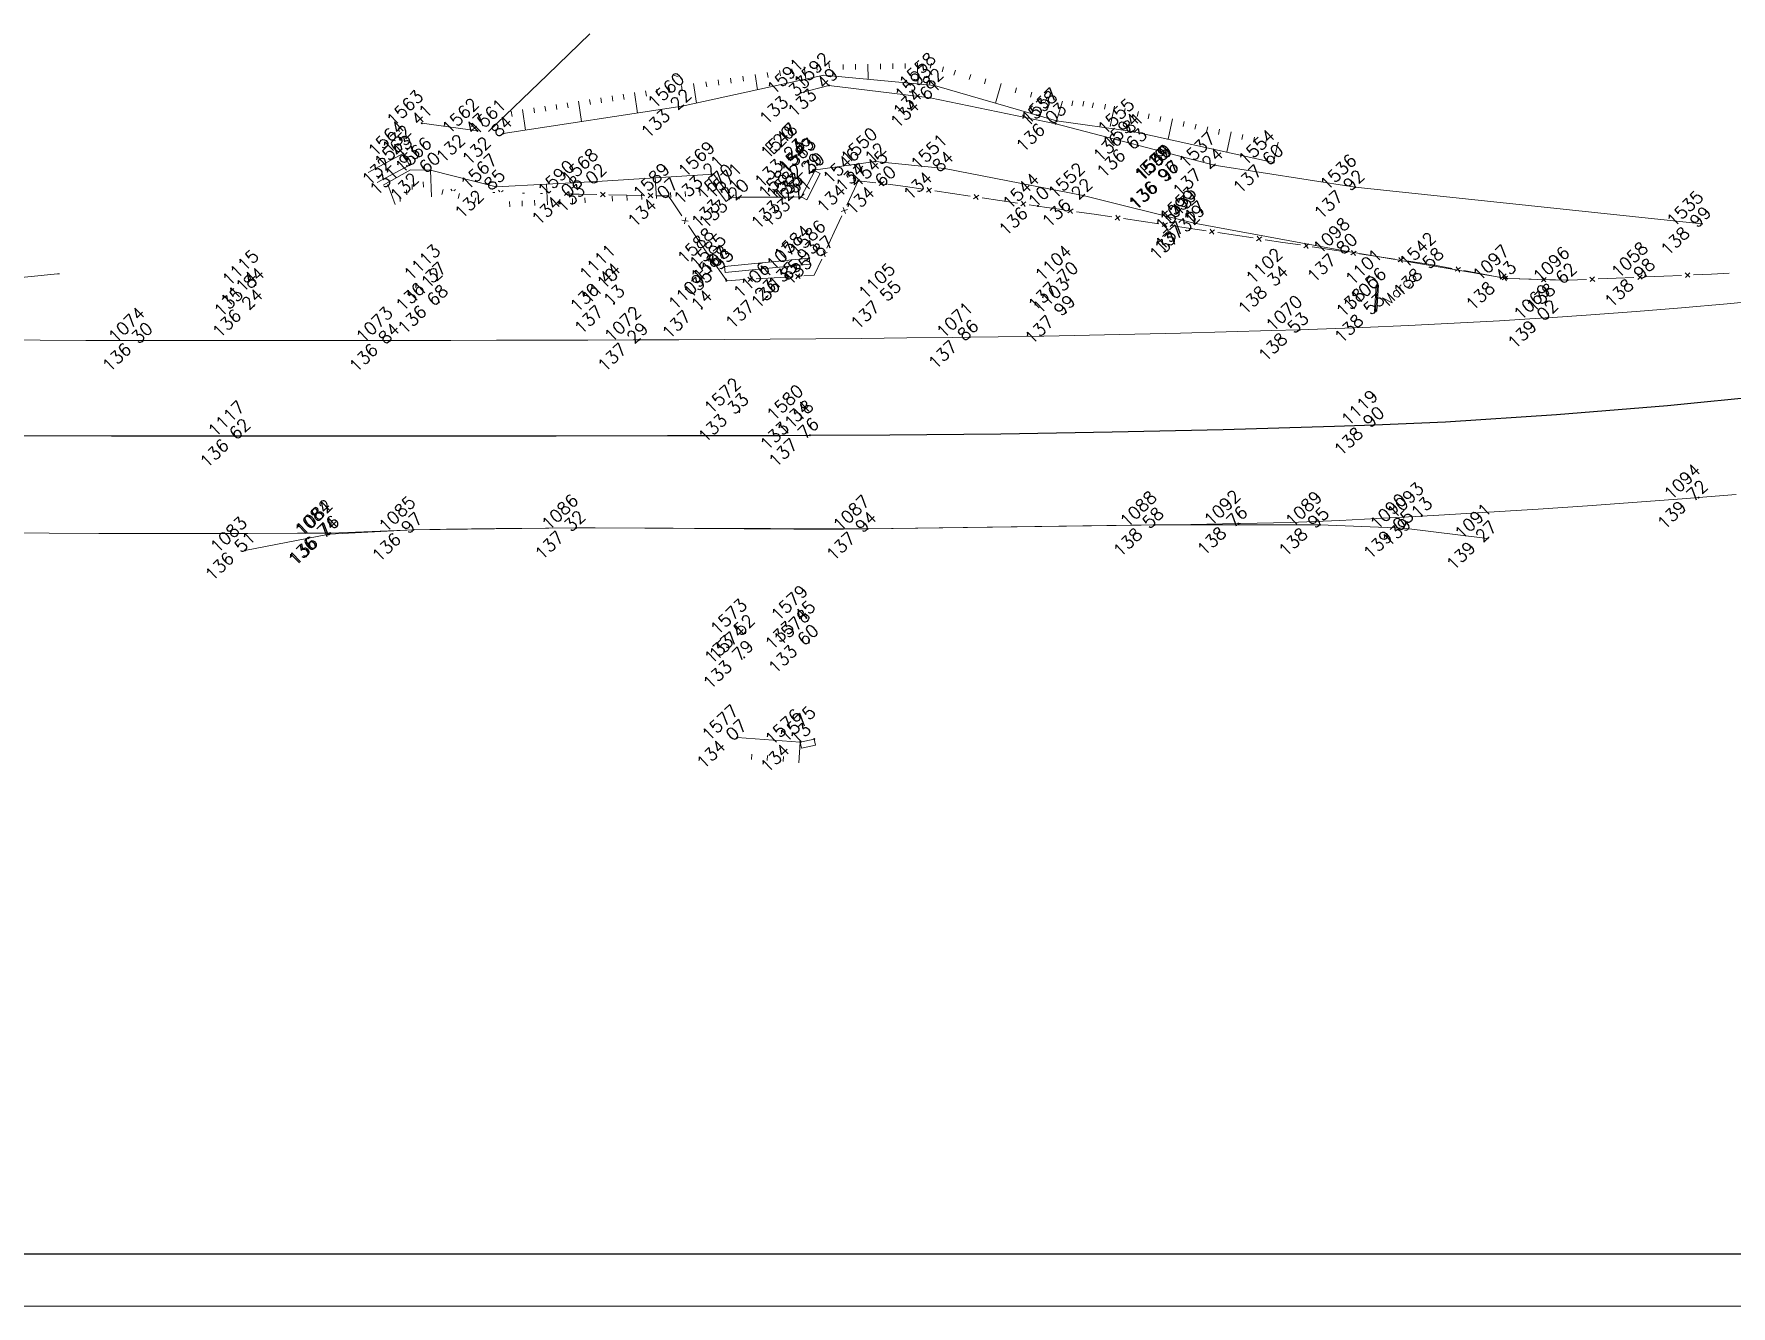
# Model space of a CAD drawing. Header units: millimetres. Extents: x -16 to 1007, y 828 to 1356.
# Drawn here: x 265.7 to 347.7, y 828 to 889.4 of the extents above; entities that cross this region are included whole.
import ezdxf
from ezdxf.enums import TextEntityAlignment as Align

# ---------------------------------------------------------------- set-up
doc = ezdxf.new("R2010")
doc.units = ezdxf.units.MM
doc.header["$LTSCALE"] = 4
for name, pattern in [('CONTINUOUS1', [0, 0, 0]), ('DASHED', [0.75, 0.5, -0.25]), ('DGN1', [6.136558, 0, -6.136558]), ('DGN2', [8.182077, 4.091038, -4.091038]), ('DGN4', [16.364154, 8.182077, -4.091038, 0, -4.091038])]:
    doc.linetypes.add(name, pattern=pattern)
doc.layers.get('0').update_dxf_attribs({"linetype": 'CONTINUOUS1', "lineweight": 0})
for name, color, linetype, lineweight, true_color in [('1', 1, 'DASHED', 0, 0xff0000), ('19', 4, 'CONTINUOUS1', 0, 0x00ffff), ('52', 2, 'CONTINUOUS1', 0, 0xffff00), ('53', 3, 'CONTINUOUS1', 0, 0x00ff00), ('54', 4, 'CONTINUOUS1', 0, 0x00ffff), ('55', 5, 'CONTINUOUS1', 0, 0x0000ff), ('6', 2, 'CONTINUOUS1', 0, 0xffff00), ('8', 1, 'CONTINUOUS1', 0, 0xff0000)]:
    doc.layers.add(name, color=color, linetype=linetype, lineweight=lineweight, true_color=true_color)
for name, color, linetype, lineweight in [('10', 7, 'CONTINUOUS1', 0), ('13', 7, 'CONTINUOUS1', 0), ('17', 7, 'CONTINUOUS1', 0), ('2', 7, 'CONTINUOUS1', 0), ('4', 7, 'CONTINUOUS1', 0), ('Level 17', 7, 'Continuous', 0), ('Level 22', 7, 'Continuous', 0)]:
    doc.layers.add(name, color=color, linetype=linetype, lineweight=lineweight)
doc.styles.get("Standard").update_dxf_attribs({"font": 'txt_____.ttf'})

msp = doc.modelspace()

# ---------------------------------------------------------------- linework, layer by layer
at = {"linetype": 'Continuous', "lineweight": 0}
for points in [[(298.537, 882.666), (299.387, 881.531)], [(302.779, 881.566), (303.432, 882.83)], [(303.165, 878.611), (299.075, 878.207)], [(303.408, 855.375), (302.735, 855.233)]]:
    msp.add_lwpolyline(points, dxfattribs=at)
at = {"layer": '1', "linetype": 'Continuous', "lineweight": 0}
for points in [[(298.537, 882.666), (298.297, 882.486)], [(303.432, 882.83), (303.699, 882.692)], [(299.387, 881.531), (299.147, 881.351)], [(302.779, 881.566), (303.046, 881.429)], [(303.165, 878.611), (303.194, 878.313)], [(299.075, 878.207), (299.105, 877.908)], [(303.408, 855.375), (303.47, 855.081)], [(302.735, 855.233), (302.797, 854.94)], [(303.47, 855.081), (302.797, 854.94)]]:
    msp.add_lwpolyline(points, dxfattribs=at)
at = {"layer": '1', "linetype": 'DGN2', "lineweight": 0}
for points in [[(298.297, 882.486), (299.147, 881.351)], [(303.046, 881.429), (303.699, 882.692)], [(303.194, 878.313), (299.105, 877.908)]]:
    msp.add_lwpolyline(points, dxfattribs=at)
at = {"layer": '10', "linetype": 'DGN1', "lineweight": 0}
for p, q in [((286.07, 881.931), (285.845, 881.715)), ((285.85, 881.935), (286.065, 881.711)), ((288.373, 881.884), (288.149, 881.669)), ((288.153, 881.889), (288.369, 881.664)), ((290.677, 881.838), (290.453, 881.622)), ((290.457, 881.842), (290.672, 881.618)), ((266.833, 877.846), (271.713, 878.12))]:
    msp.add_line(p, q, dxfattribs=at)
at = {"layer": '10', "linetype": 'Continuous', "lineweight": 0}
for p, q in [((293.306, 881.785), (293.082, 881.569)), ((293.086, 881.789), (293.301, 881.565)), ((295.609, 881.738), (295.385, 881.523)), ((295.39, 881.743), (295.605, 881.518)), ((306.553, 882.121), (306.794, 882.317)), ((306.772, 882.098), (306.575, 882.339)), ((308.83, 881.802), (309.079, 881.988)), ((309.047, 881.77), (308.861, 882.02)), ((311.11, 881.469), (311.359, 881.655)), ((311.327, 881.438), (311.141, 881.687)), ((305.009, 880.966), (304.717, 880.859)), ((304.917, 880.766), (304.81, 881.059)), ((313.389, 881.137), (313.639, 881.323)), ((313.607, 881.105), (313.421, 881.354)), ((315.669, 880.802), (315.918, 880.988)), ((315.886, 880.77), (315.701, 881.02)), ((297.321, 880.389), (297.016, 880.447)), ((297.198, 880.571), (297.139, 880.265)), ((317.948, 880.467), (318.198, 880.652)), ((318.166, 880.434), (317.98, 880.684)), ((320.228, 880.131), (320.477, 880.316)), ((320.445, 880.099), (320.26, 880.349)), ((322.506, 879.793), (322.757, 879.978)), ((322.724, 879.76), (322.539, 880.01)), ((324.785, 879.451), (325.035, 879.635)), ((325.002, 879.418), (324.817, 879.668)), ((327.063, 879.108), (327.313, 879.293)), ((327.281, 879.076), (327.096, 879.326)), ((298.617, 878.484), (298.311, 878.542)), ((298.493, 878.666), (298.435, 878.36)), ((304.035, 878.878), (303.743, 878.771)), ((303.943, 878.679), (303.836, 878.971)), ((329.342, 878.766), (329.592, 878.951)), ((329.559, 878.734), (329.374, 878.984)), ((331.62, 878.424), (331.87, 878.609)), ((331.838, 878.391), (331.653, 878.642)), ((300.432, 877.486), (300.199, 877.692)), ((300.212, 877.473), (300.418, 877.706)), ((302.731, 877.629), (302.498, 877.835)), ((302.512, 877.615), (302.718, 877.848)), ((334.385, 877.973), (334.642, 878.15)), ((334.602, 877.933), (334.425, 878.19)), ((336.651, 877.554), (336.907, 877.731)), ((336.867, 877.514), (336.691, 877.771)), ((338.772, 877.68), (338.546, 877.467)), ((338.552, 877.687), (338.766, 877.461)), ((340.892, 877.698), (341.122, 877.488)), ((341.112, 877.708), (340.902, 877.478)), ((343.194, 877.796), (343.423, 877.586)), ((343.414, 877.806), (343.204, 877.577)), ((345.496, 877.895), (345.725, 877.684)), ((345.716, 877.904), (345.506, 877.675)), ((330.488, 876.051), (330.57, 877.303)), ((330.538, 876.048), (330.62, 877.3)), ((330.588, 876.044), (330.67, 877.296))]:
    msp.add_line(p, q, dxfattribs=at)
for points in [[(302.752, 886.595), (304.115, 886.953), (309.005, 886.353), (315.079, 885.102)], [(287.13, 884.754), (284.445, 885.124)], [(346.303, 880.267), (329.55, 882.033), (322.727, 883.099), (315.079, 885.102)], [(303.35, 882.857), (306.362, 883.279), (309.704, 882.944), (316.409, 881.627), (321.766, 880.294)], [(292.042, 881.7), (291.716, 881.707)], [(292.906, 881.683), (292.042, 881.7)], [(294.345, 881.654), (293.482, 881.671)], [(295.209, 881.636), (294.345, 881.654)], [(296.521, 881.371), (296.356, 881.613), (295.785, 881.625)], [(304.985, 881.174), (305.35, 881.957)], [(305.35, 881.957), (305.527, 882.336)], [(305.527, 882.336), (306.387, 882.248)], [(306.959, 882.186), (307.814, 882.062)], [(307.814, 882.062), (308.669, 881.937)], [(309.239, 881.854), (310.094, 881.729)], [(310.094, 881.729), (310.949, 881.604)], [(297.007, 880.656), (296.521, 881.371)], [(311.519, 881.521), (312.374, 881.396)], [(312.374, 881.396), (313.229, 881.271)], [(313.799, 881.188), (314.217, 881.127), (314.654, 881.063)], [(314.654, 881.063), (315.509, 880.937)], [(316.079, 880.853), (316.933, 880.727)], [(297.816, 879.466), (297.33, 880.18)], [(304.376, 879.869), (304.742, 880.652)], [(316.933, 880.727), (317.788, 880.601)], [(318.358, 880.517), (319.213, 880.392)], [(319.213, 880.392), (320.068, 880.266)], [(320.637, 880.182), (321.492, 880.056)], [(321.492, 880.056), (321.598, 880.04), (322.347, 879.928)], [(339.81, 877.542), (336.889, 877.622), (329.185, 878.934), (321.766, 880.294)], [(298.302, 878.751), (297.816, 879.466)], [(304.011, 879.086), (304.376, 879.869)], [(322.916, 879.842), (323.771, 879.714)], [(323.771, 879.714), (324.625, 879.586)], [(325.195, 879.5), (326.049, 879.372)], [(326.049, 879.372), (326.904, 879.244)], [(327.473, 879.158), (328.328, 879.03)], [(303.402, 877.781), (303.768, 878.564)], [(328.328, 879.03), (329.182, 878.901)], [(329.752, 878.816), (330.606, 878.688)], [(330.606, 878.688), (331.46, 878.559)], [(332.03, 878.474), (332.884, 878.345)], [(332.884, 878.345), (333.381, 878.271)], [(299.182, 877.519), (298.632, 878.279)], [(299.182, 877.519), (300.028, 877.572)], [(300.603, 877.607), (301.465, 877.661)], [(301.465, 877.661), (302.327, 877.714)], [(302.902, 877.75), (303.402, 877.781)], [(333.381, 878.271), (334.23, 878.114)], [(334.797, 878.009), (335.646, 877.852)], [(335.646, 877.852), (336.496, 877.695)], [(337.507, 877.605), (336.889, 877.622)], [(338.371, 877.582), (337.507, 877.605)], [(339.81, 877.542), (338.947, 877.566)], [(339.856, 877.544), (339.81, 877.542)], [(340.719, 877.581), (339.856, 877.544)], [(342.158, 877.642), (341.295, 877.605)], [(343.021, 877.679), (342.158, 877.642)], [(344.46, 877.74), (343.597, 877.704)], [(345.323, 877.777), (344.46, 877.74)], [(346.762, 877.839), (345.899, 877.802)], [(347.625, 877.876), (346.762, 877.839)]]:
    msp.add_lwpolyline(points, dxfattribs=at)
at = {"layer": '10', "linetype": 'DGN1', "lineweight": 0}
for points in [[(287.109, 881.8), (286.246, 881.817)], [(287.973, 881.782), (287.109, 881.8)], [(289.413, 881.753), (288.549, 881.771)], [(290.277, 881.736), (289.413, 881.753)], [(291.716, 881.707), (290.853, 881.724)]]:
    msp.add_lwpolyline(points, dxfattribs=at)
at = {"layer": '10', "linetype": 'Continuous', "lineweight": 13}
for points in [[(263.806, 874.657), (266.01, 874.643), (268.214, 874.632), (270.418, 874.626), (270.966, 874.625), (272.622, 874.625), (274.827, 874.625), (277.031, 874.626), (279.235, 874.628), (281.439, 874.63), (282.931, 874.632), (283.643, 874.633), (285.847, 874.637), (288.051, 874.642), (290.256, 874.648), (292.46, 874.654), (294.664, 874.661), (294.939, 874.662), (296.868, 874.67), (299.072, 874.682), (301.276, 874.697), (303.48, 874.715), (305.684, 874.735), (307.888, 874.757), (310.093, 874.78), (310.912, 874.788), (312.297, 874.805), (314.5, 874.839), (316.704, 874.881), (318.908, 874.93), (321.111, 874.986), (323.315, 875.046), (325.518, 875.109), (326.861, 875.149), (327.721, 875.176), (329.924, 875.257), (332.126, 875.354), (334.327, 875.464), (336.528, 875.586), (338.729, 875.719), (338.871, 875.728), (340.928, 875.865), (343.127, 876.028), (345.323, 876.208), (347.518, 876.403), (349.713, 876.612)], [(264.915, 865.34), (266.445, 865.329), (268.844, 865.314), (271.242, 865.305), (273.641, 865.302), (276.04, 865.306), (278.438, 865.318), (280.023, 865.33), (280.837, 865.349), (283.233, 865.46), (284.035, 865.485), (285.631, 865.514), (288.03, 865.549), (290.428, 865.571), (291.904, 865.578), (292.827, 865.579), (295.226, 865.568), (297.624, 865.548), (300.023, 865.527), (302.422, 865.514), (304.82, 865.519), (305.984, 865.531), (307.219, 865.548), (309.617, 865.581), (312.016, 865.614), (314.414, 865.648), (316.813, 865.682), (319.211, 865.716), (319.851, 865.725), (321.609, 865.75), (323.908, 865.784), (324.008, 865.786), (326.406, 865.847), (328.802, 865.944), (331.198, 866.064), (332.759, 866.147), (333.594, 866.193), (335.989, 866.333), (338.383, 866.485), (340.776, 866.647), (343.168, 866.819), (345.56, 867), (346.141, 867.045), (347.952, 867.19)]]:
    msp.add_lwpolyline(points, dxfattribs=at)
at = {"layer": '10', "linetype": 'DGN4', "lineweight": 30}
msp.add_lwpolyline([(264.069, 870.034), (269.442, 870.029), (274.816, 870.023), (275.717, 870.023), (280.19, 870.021), (285.563, 870.024), (290.937, 870.031), (296.311, 870.04), (301.684, 870.05), (303.198, 870.053), (307.058, 870.069), (312.431, 870.123), (317.804, 870.213), (323.176, 870.337), (328.549, 870.496), (330.479, 870.56), (333.919, 870.71), (339.281, 871.051), (344.637, 871.498), (349.988, 872.024)], dxfattribs=at)
at = {"layer": '10', "color": 8, "linetype": 'Continuous', "lineweight": 13, "true_color": 0x7f7f7f}
msp.add_lwpolyline([(275.897, 864.491), (279.969, 865.276), (284.035, 865.485), (291.904, 865.578), (305.984, 865.531), (319.851, 865.725), (327.842, 865.731), (331.895, 865.571), (335.95, 865.07)], dxfattribs=at)
at = {"layer": '13', "linetype": 'Continuous', "lineweight": 0}
for points in [[(302.734, 886.578, 1), (302.77, 886.612, 1), (302.734, 886.578, 1)], [(304.097, 886.936, 1), (304.133, 886.97, 1), (304.097, 886.936, 1)], [(309.196, 886.925, 1), (309.232, 886.96, 1), (309.196, 886.925, 1)], [(297.015, 885.927, 1), (297.051, 885.961, 1), (297.015, 885.927, 1)], [(308.987, 886.336, 1), (309.023, 886.37, 1), (308.987, 886.336, 1)], [(284.427, 885.107, 1), (284.463, 885.141, 1), (284.427, 885.107, 1)], [(315.102, 885.216, 1), (315.138, 885.251, 1), (315.102, 885.216, 1)], [(287.112, 884.736, 1), (287.148, 884.771, 1), (287.112, 884.736, 1)], [(288.361, 884.616, 1), (288.397, 884.651, 1), (288.361, 884.616, 1)], [(318.792, 884.714, 1), (318.828, 884.748, 1), (318.792, 884.714, 1)], [(283.531, 883.641, 1), (283.567, 883.676, 1), (283.531, 883.641, 1)], [(302.496, 883.526, 1), (302.532, 883.56, 1), (302.496, 883.526, 1)], [(302.498, 883.527, 1), (302.534, 883.562, 1), (302.498, 883.527, 1)], [(306.344, 883.261, 1), (306.38, 883.296, 1), (306.344, 883.261, 1)], [(319.028, 884.013, 1), (319.064, 884.047, 1), (319.028, 884.013, 1)], [(325.589, 883.214, 1), (325.625, 883.249, 1), (325.589, 883.214, 1)], [(283.832, 883.087, 1), (283.868, 883.121, 1), (283.832, 883.087, 1)], [(284.843, 882.837, 1), (284.879, 882.871, 1), (284.843, 882.837, 1)], [(298.519, 882.648, 1), (298.555, 882.683, 1), (298.519, 882.648, 1)], [(303.332, 882.839, 1), (303.368, 882.874, 1), (303.332, 882.839, 1)], [(303.414, 882.813, 1), (303.45, 882.847, 1), (303.414, 882.813, 1)], [(309.686, 882.926, 1), (309.721, 882.961, 1), (309.686, 882.926, 1)], [(320.563, 882.462, 1), (320.599, 882.497, 1), (320.563, 882.462, 1)], [(320.563, 882.455, 1), (320.599, 882.489, 1), (320.563, 882.455, 1)], [(320.604, 882.46, 1), (320.64, 882.495, 1), (320.604, 882.46, 1)], [(322.709, 883.082, 1), (322.745, 883.116, 1), (322.709, 883.082, 1)], [(288.013, 882.039, 1), (288.049, 882.074, 1), (288.013, 882.039, 1)], [(291.698, 881.689, 1), (291.734, 881.724, 1), (291.698, 881.689, 1)], [(292.879, 882.292, 1), (292.915, 882.326, 1), (292.879, 882.292, 1)], [(296.338, 881.596, 1), (296.374, 881.63, 1), (296.338, 881.596, 1)], [(305.509, 882.319, 1), (305.545, 882.353, 1), (305.509, 882.319, 1)], [(306.87, 882.179, 1), (306.906, 882.214, 1), (306.87, 882.179, 1)], [(316.391, 881.609, 1), (316.427, 881.644, 1), (316.391, 881.609, 1)], [(329.532, 882.016, 1), (329.568, 882.051, 1), (329.532, 882.016, 1)], [(299.369, 881.513, 1), (299.405, 881.548, 1), (299.369, 881.513, 1)], [(299.767, 881.534, 1), (299.803, 881.569, 1), (299.767, 881.534, 1)], [(302.326, 881.535, 1), (302.362, 881.57, 1), (302.326, 881.535, 1)], [(302.761, 881.549, 1), (302.797, 881.584, 1), (302.761, 881.549, 1)], [(314.199, 881.11, 1), (314.235, 881.144, 1), (314.199, 881.11, 1)], [(321.58, 880.023, 1), (321.616, 880.058, 1), (321.58, 880.023, 1)], [(321.748, 880.277, 1), (321.784, 880.311, 1), (321.748, 880.277, 1)], [(321.786, 880.448, 1), (321.822, 880.483, 1), (321.786, 880.448, 1)], [(346.285, 880.25, 1), (346.321, 880.285, 1), (346.285, 880.25, 1)], [(303.147, 878.594, 1), (303.183, 878.629, 1), (303.147, 878.594, 1)], [(303.882, 878.831, 1), (303.918, 878.866, 1), (303.882, 878.831, 1)], [(329.167, 878.916, 1), (329.203, 878.951, 1), (329.167, 878.916, 1)], [(285.163, 877.561, 1), (285.199, 877.595, 1), (285.163, 877.561, 1)], [(293.587, 877.521, 1), (293.623, 877.555, 1), (293.587, 877.521, 1)], [(299.057, 878.189, 1), (299.093, 878.224, 1), (299.057, 878.189, 1)], [(302.33, 877.698, 1), (302.366, 877.733, 1), (302.33, 877.698, 1)], [(315.673, 877.545, 1), (315.709, 877.58, 1), (315.673, 877.545, 1)], [(333.363, 878.254, 1), (333.399, 878.288, 1), (333.363, 878.254, 1)], [(336.871, 877.605, 1), (336.907, 877.64, 1), (336.871, 877.605, 1)], [(339.792, 877.525, 1), (339.828, 877.559, 1), (339.792, 877.525, 1)], [(343.573, 877.742, 1), (343.609, 877.777, 1), (343.573, 877.742, 1)], [(276.383, 877.3, 1), (276.419, 877.334, 1), (276.383, 877.3, 1)], [(301.093, 876.715, 1), (301.129, 876.75, 1), (301.093, 876.715, 1)], [(307.149, 876.679, 1), (307.185, 876.714, 1), (307.149, 876.679, 1)], [(325.863, 877.4, 1), (325.899, 877.435, 1), (325.863, 877.4, 1)], [(330.602, 877.282, 1), (330.638, 877.317, 1), (330.602, 877.282, 1)], [(276.302, 876.275, 1), (276.338, 876.309, 1), (276.302, 876.275, 1)], [(285.254, 876.463, 1), (285.29, 876.497, 1), (285.254, 876.463, 1)], [(293.714, 876.392, 1), (293.75, 876.427, 1), (293.714, 876.392, 1)], [(297.953, 876.155, 1), (297.989, 876.19, 1), (297.953, 876.155, 1)], [(315.562, 875.97, 1), (315.598, 876.005, 1), (315.562, 875.97, 1)], [(330.52, 876.03, 1), (330.556, 876.065, 1), (330.52, 876.03, 1)], [(326.843, 875.132, 1), (326.879, 875.166, 1), (326.843, 875.132, 1)], [(338.853, 875.711, 1), (338.889, 875.745, 1), (338.853, 875.711, 1)], [(270.948, 874.608, 1), (270.984, 874.643, 1), (270.948, 874.608, 1)], [(282.913, 874.615, 1), (282.949, 874.649, 1), (282.913, 874.615, 1)], [(294.921, 874.645, 1), (294.957, 874.679, 1), (294.921, 874.645, 1)], [(310.894, 874.771, 1), (310.93, 874.806, 1), (310.894, 874.771, 1)], [(299.776, 871.22, 1), (299.812, 871.254, 1), (299.776, 871.22, 1)], [(302.765, 870.846, 1), (302.801, 870.881, 1), (302.765, 870.846, 1)], [(330.461, 870.543, 1), (330.497, 870.578, 1), (330.461, 870.543, 1)], [(275.699, 870.005, 1), (275.734, 870.04, 1), (275.699, 870.005, 1)], [(303.18, 870.036, 1), (303.216, 870.07, 1), (303.18, 870.036, 1)], [(346.123, 867.028, 1), (346.159, 867.062, 1), (346.123, 867.028, 1)], [(332.741, 866.13, 1), (332.777, 866.165, 1), (332.741, 866.13, 1)], [(279.951, 865.259, 1), (279.987, 865.294, 1), (279.951, 865.259, 1)], [(280.005, 865.313, 1), (280.041, 865.347, 1), (280.005, 865.313, 1)], [(284.017, 865.468, 1), (284.053, 865.503, 1), (284.017, 865.468, 1)], [(291.886, 865.561, 1), (291.922, 865.595, 1), (291.886, 865.561, 1)], [(305.966, 865.514, 1), (306.002, 865.549, 1), (305.966, 865.514, 1)], [(319.833, 865.708, 1), (319.869, 865.742, 1), (319.833, 865.708, 1)], [(323.89, 865.767, 1), (323.926, 865.802, 1), (323.89, 865.767, 1)], [(327.824, 865.714, 1), (327.86, 865.749, 1), (327.824, 865.714, 1)], [(331.877, 865.553, 1), (331.913, 865.588, 1), (331.877, 865.553, 1)], [(275.879, 864.473, 1), (275.915, 864.508, 1), (275.879, 864.473, 1)], [(335.932, 865.052, 1), (335.968, 865.087, 1), (335.932, 865.052, 1)], [(303.009, 861.211, 1), (303.045, 861.245, 1), (303.009, 861.211, 1)], [(300.074, 860.539, 1), (300.11, 860.574, 1), (300.074, 860.539, 1)], [(303.125, 860.025, 1), (303.161, 860.06, 1), (303.125, 860.025, 1)], [(300.008, 859.307, 1), (300.044, 859.341, 1), (300.008, 859.307, 1)], [(299.663, 855.429, 1), (299.699, 855.464, 1), (299.663, 855.429, 1)], [(302.717, 855.216, 1), (302.753, 855.251, 1), (302.717, 855.216, 1)]]:
    msp.add_lwpolyline(points, format="xyb", dxfattribs=at)
at = {"layer": '17', "linetype": 'Continuous', "lineweight": 0}
for points in [[(330.593, 877.274, 1), (330.647, 877.326, 1), (330.593, 877.274, 1)], [(330.511, 876.022, 1), (330.565, 876.074, 1), (330.511, 876.022, 1)]]:
    msp.add_lwpolyline(points, format="xyb", dxfattribs=at)
at = {"layer": '19', "linetype": 'Continuous', "lineweight": 0}
for p, q in [((290.511, 887.46), (292.559, 889.438)), ((287.675, 884.721), (290.511, 887.46)), ((281.853, 882.738), (283.549, 883.659)), ((283.549, 883.659), (283.85, 883.104)), ((283.85, 883.104), (282.295, 882.26))]:
    msp.add_line(p, q, dxfattribs=at)
at = {"layer": '2', "linetype": 'Continuous', "lineweight": 0}
msp.add_line((266.833, 877.846), (257.629, 876.933), dxfattribs=at)
at = {"layer": '4', "linetype": 'Continuous', "lineweight": 0}
for p, q in [((299.991, 887.15), (299.954, 887.398)), ((300.659, 886.745), (300.547, 887.487)), ((301.178, 887.33), (301.14, 887.577)), ((301.771, 887.42), (301.734, 887.667)), ((302.364, 887.509), (302.327, 887.757)), ((303.008, 887.263), (302.92, 887.846)), ((303.551, 887.689), (303.513, 887.936)), ((304.144, 887.779), (304.106, 888.026)), ((304.809, 887.716), (304.805, 887.966)), ((305.409, 887.726), (305.405, 887.976)), ((306.016, 887.25), (306.005, 887.985)), ((306.608, 887.745), (306.604, 887.995)), ((307.208, 887.754), (307.204, 888.004)), ((307.808, 887.764), (307.804, 888.014)), ((308.42, 887.019), (308.404, 888.024)), ((309.008, 887.783), (309.078, 888.023)), ((309.584, 887.616), (309.654, 887.857)), ((296.432, 886.612), (296.394, 886.859)), ((297.025, 886.701), (296.988, 886.949)), ((297.723, 886.097), (297.581, 887.038)), ((298.211, 886.881), (298.174, 887.128)), ((298.805, 886.971), (298.767, 887.218)), ((299.398, 887.061), (299.361, 887.308)), ((315.856, 885.962), (315.91, 886.206)), ((316.387, 885.948), (316.441, 886.192)), ((316.842, 885.867), (316.896, 886.112)), ((317.431, 885.804), (317.485, 886.048)), ((317.703, 884.975), (317.918, 885.952)), ((318.38, 885.594), (318.434, 885.838)), ((315.12, 885.234), (318.81, 884.731)), ((319.018, 885.453), (319.072, 885.698))]:
    msp.add_line(p, q, dxfattribs=at)
for points in [[(315.12, 885.234), (309.214, 886.943), (303.879, 887.455), (297.033, 885.944), (288.379, 884.634)], [(296.826, 887.373), (296.596, 887.471)], [(310.161, 887.45), (310.23, 887.69)], [(310.899, 887.236), (310.969, 887.476)], [(294.869, 885.617), (294.719, 886.605)], [(295.298, 886.44), (295.26, 886.687)], [(295.838, 886.522), (295.801, 886.769)], [(296.379, 886.604), (296.342, 886.851)], [(311.637, 887.022), (311.707, 887.263)], [(312.167, 886.088), (312.445, 887.049)], [(313.114, 886.595), (313.183, 886.835)], [(313.852, 886.382), (313.921, 886.622)], [(289.46, 884.798), (289.311, 885.786)], [(289.889, 885.621), (289.851, 885.868)], [(290.43, 885.703), (290.392, 885.95)], [(290.971, 885.785), (290.933, 886.032)], [(291.512, 885.867), (291.474, 886.114)], [(292.165, 885.207), (292.015, 886.196)], [(292.593, 886.031), (292.556, 886.278)], [(293.134, 886.112), (293.097, 886.36)], [(293.675, 886.194), (293.638, 886.441)], [(294.216, 886.276), (294.178, 886.523)], [(314.59, 886.168), (314.66, 886.408)], [(315.12, 885.234), (315.398, 886.194)], [(288.807, 885.457), (288.77, 885.704)], [(319.538, 885.339), (319.592, 885.583)], [(320.105, 885.214), (320.159, 885.458)], [(320.51, 884.356), (320.725, 885.333)], [(321.238, 884.964), (321.291, 885.208)], [(321.804, 884.839), (321.858, 885.083)], [(322.37, 884.714), (322.424, 884.958)], [(325.607, 883.232), (318.81, 884.731)], [(322.937, 884.589), (322.991, 884.833)], [(323.342, 883.732), (323.557, 884.708)], [(324.07, 884.339), (324.123, 884.583)], [(324.636, 884.214), (324.69, 884.458)], [(325.202, 884.089), (325.256, 884.333)], [(325.607, 883.232), (325.823, 884.208)], [(282.576, 882.137), (283.893, 882.876)], [(283.893, 882.876), (284.861, 882.854)], [(284.861, 882.854), (288.031, 882.057), (292.897, 882.309), (298.537, 882.666)], [(284.861, 882.854), (284.916, 881.575)], [(295.717, 882.487), (295.78, 881.489)], [(282.809, 882.159), (283.16, 881.198)], [(283.71, 881.916), (283.723, 881.666)], [(283.973, 882.169), (283.986, 881.92)], [(284.517, 882.289), (284.53, 882.039)], [(285.471, 881.927), (285.41, 881.685)], [(286.263, 881.728), (286.202, 881.486)], [(290.464, 882.183), (290.516, 881.184)], [(293.649, 881.605), (293.665, 881.356)], [(294.354, 881.65), (294.37, 881.4)], [(295.059, 881.694), (295.075, 881.445)], [(296.469, 881.783), (296.485, 881.534)], [(297.175, 881.828), (297.19, 881.579)], [(297.879, 881.873), (297.895, 881.623)], [(283.382, 881.599), (283.395, 881.349)], [(287.056, 881.529), (286.995, 881.286)], [(288.678, 881.339), (288.691, 881.09)], [(289.287, 881.371), (289.3, 881.121)], [(289.895, 881.402), (289.908, 881.153)], [(291.111, 881.465), (291.124, 881.216)], [(291.719, 881.497), (291.732, 881.247)], [(292.328, 881.528), (292.341, 881.279)], [(302.735, 855.233), (299.681, 855.447)], [(300.392, 854.645), (300.375, 854.396)], [(301.156, 854.592), (301.138, 854.342)], [(302.735, 855.233), (302.666, 854.236)], [(301.919, 854.538), (301.902, 854.289)]]:
    msp.add_lwpolyline(points, dxfattribs=at)
at = {"layer": '52', "linetype": 'Continuous', "lineweight": 0}
for points in [[(302.734, 886.578, 1), (302.77, 886.612, 1), (302.734, 886.578, 1)], [(304.097, 886.936, 1), (304.133, 886.97, 1), (304.097, 886.936, 1)], [(309.196, 886.925, 1), (309.232, 886.96, 1), (309.196, 886.925, 1)], [(297.015, 885.927, 1), (297.051, 885.961, 1), (297.015, 885.927, 1)], [(308.987, 886.336, 1), (309.023, 886.37, 1), (308.987, 886.336, 1)], [(284.427, 885.107, 1), (284.463, 885.141, 1), (284.427, 885.107, 1)], [(315.061, 885.085, 1), (315.097, 885.119, 1), (315.061, 885.085, 1)], [(315.102, 885.216, 1), (315.138, 885.251, 1), (315.102, 885.216, 1)], [(287.112, 884.736, 1), (287.148, 884.771, 1), (287.112, 884.736, 1)], [(288.361, 884.616, 1), (288.397, 884.651, 1), (288.361, 884.616, 1)], [(318.792, 884.714, 1), (318.828, 884.748, 1), (318.792, 884.714, 1)], [(283.531, 883.641, 1), (283.567, 883.676, 1), (283.531, 883.641, 1)], [(302.496, 883.526, 1), (302.532, 883.56, 1), (302.496, 883.526, 1)], [(302.498, 883.527, 1), (302.534, 883.562, 1), (302.498, 883.527, 1)], [(306.344, 883.261, 1), (306.38, 883.296, 1), (306.344, 883.261, 1)], [(319.028, 884.013, 1), (319.064, 884.047, 1), (319.028, 884.013, 1)], [(325.589, 883.214, 1), (325.625, 883.249, 1), (325.589, 883.214, 1)], [(283.832, 883.087, 1), (283.868, 883.121, 1), (283.832, 883.087, 1)], [(284.843, 882.837, 1), (284.879, 882.871, 1), (284.843, 882.837, 1)], [(298.519, 882.648, 1), (298.555, 882.683, 1), (298.519, 882.648, 1)], [(303.332, 882.839, 1), (303.368, 882.874, 1), (303.332, 882.839, 1)], [(303.414, 882.813, 1), (303.45, 882.847, 1), (303.414, 882.813, 1)], [(309.686, 882.926, 1), (309.721, 882.961, 1), (309.686, 882.926, 1)], [(320.563, 882.462, 1), (320.599, 882.497, 1), (320.563, 882.462, 1)], [(320.563, 882.455, 1), (320.599, 882.489, 1), (320.563, 882.455, 1)], [(320.604, 882.46, 1), (320.64, 882.495, 1), (320.604, 882.46, 1)], [(322.709, 883.082, 1), (322.745, 883.116, 1), (322.709, 883.082, 1)], [(288.013, 882.039, 1), (288.049, 882.074, 1), (288.013, 882.039, 1)], [(291.698, 881.689, 1), (291.734, 881.724, 1), (291.698, 881.689, 1)], [(292.879, 882.292, 1), (292.915, 882.326, 1), (292.879, 882.292, 1)], [(296.338, 881.596, 1), (296.374, 881.63, 1), (296.338, 881.596, 1)], [(305.509, 882.319, 1), (305.545, 882.353, 1), (305.509, 882.319, 1)], [(306.87, 882.179, 1), (306.906, 882.214, 1), (306.87, 882.179, 1)], [(316.391, 881.609, 1), (316.427, 881.644, 1), (316.391, 881.609, 1)], [(329.532, 882.016, 1), (329.568, 882.051, 1), (329.532, 882.016, 1)], [(299.369, 881.513, 1), (299.405, 881.548, 1), (299.369, 881.513, 1)], [(299.767, 881.534, 1), (299.803, 881.569, 1), (299.767, 881.534, 1)], [(302.326, 881.535, 1), (302.362, 881.57, 1), (302.326, 881.535, 1)], [(302.761, 881.549, 1), (302.797, 881.584, 1), (302.761, 881.549, 1)], [(314.199, 881.11, 1), (314.235, 881.144, 1), (314.199, 881.11, 1)], [(321.58, 880.023, 1), (321.616, 880.058, 1), (321.58, 880.023, 1)], [(321.786, 880.448, 1), (321.822, 880.483, 1), (321.786, 880.448, 1)], [(346.285, 880.25, 1), (346.321, 880.285, 1), (346.285, 880.25, 1)], [(298.473, 878.456, 1), (298.509, 878.491, 1), (298.473, 878.456, 1)], [(303.147, 878.594, 1), (303.183, 878.629, 1), (303.147, 878.594, 1)], [(303.882, 878.831, 1), (303.918, 878.866, 1), (303.882, 878.831, 1)], [(299.057, 878.189, 1), (299.093, 878.224, 1), (299.057, 878.189, 1)], [(299.121, 877.562, 1), (299.157, 877.596, 1), (299.121, 877.562, 1)], [(333.363, 878.254, 1), (333.399, 878.288, 1), (333.363, 878.254, 1)], [(299.776, 871.22, 1), (299.812, 871.254, 1), (299.776, 871.22, 1)], [(302.765, 870.846, 1), (302.801, 870.881, 1), (302.765, 870.846, 1)], [(303.009, 861.211, 1), (303.045, 861.245, 1), (303.009, 861.211, 1)], [(300.074, 860.539, 1), (300.11, 860.574, 1), (300.074, 860.539, 1)], [(303.125, 860.025, 1), (303.161, 860.06, 1), (303.125, 860.025, 1)], [(300.008, 859.307, 1), (300.044, 859.341, 1), (300.008, 859.307, 1)], [(299.663, 855.429, 1), (299.699, 855.464, 1), (299.663, 855.429, 1)], [(303.39, 855.358, 1), (303.426, 855.392, 1), (303.39, 855.358, 1)], [(302.717, 855.216, 1), (302.753, 855.251, 1), (302.717, 855.216, 1)]]:
    msp.add_lwpolyline(points, format="xyb", dxfattribs=at)
at = {"layer": '53', "linetype": 'Continuous', "lineweight": 0}
for points in [[(302.469, 883.5, 1), (302.559, 883.587, 1), (302.469, 883.5, 1)], [(320.536, 882.436, 1), (320.626, 882.523, 1), (320.536, 882.436, 1)]]:
    msp.add_lwpolyline(points, format="xyb", dxfattribs=at)
at = {"layer": '54', "linetype": 'Continuous', "lineweight": 0}
for points in [[(321.748, 880.277, 1), (321.784, 880.311, 1), (321.748, 880.277, 1)], [(329.167, 878.916, 1), (329.203, 878.951, 1), (329.167, 878.916, 1)], [(336.871, 877.605, 1), (336.907, 877.64, 1), (336.871, 877.605, 1)], [(339.792, 877.525, 1), (339.828, 877.559, 1), (339.792, 877.525, 1)], [(343.573, 877.742, 1), (343.609, 877.777, 1), (343.573, 877.742, 1)], [(330.52, 876.03, 1), (330.556, 876.065, 1), (330.52, 876.03, 1)], [(326.843, 875.132, 1), (326.879, 875.166, 1), (326.843, 875.132, 1)], [(338.853, 875.711, 1), (338.889, 875.745, 1), (338.853, 875.711, 1)], [(270.948, 874.608, 1), (270.984, 874.643, 1), (270.948, 874.608, 1)], [(282.913, 874.615, 1), (282.949, 874.649, 1), (282.913, 874.615, 1)], [(294.921, 874.645, 1), (294.957, 874.679, 1), (294.921, 874.645, 1)], [(310.894, 874.771, 1), (310.93, 874.806, 1), (310.894, 874.771, 1)], [(346.123, 867.028, 1), (346.159, 867.062, 1), (346.123, 867.028, 1)], [(332.741, 866.13, 1), (332.777, 866.165, 1), (332.741, 866.13, 1)], [(279.951, 865.259, 1), (279.987, 865.294, 1), (279.951, 865.259, 1)], [(280.005, 865.313, 1), (280.041, 865.347, 1), (280.005, 865.313, 1)], [(284.017, 865.468, 1), (284.053, 865.503, 1), (284.017, 865.468, 1)], [(291.886, 865.561, 1), (291.922, 865.595, 1), (291.886, 865.561, 1)], [(305.966, 865.514, 1), (306.002, 865.549, 1), (305.966, 865.514, 1)], [(319.833, 865.708, 1), (319.869, 865.742, 1), (319.833, 865.708, 1)], [(323.89, 865.767, 1), (323.926, 865.802, 1), (323.89, 865.767, 1)], [(327.824, 865.714, 1), (327.86, 865.749, 1), (327.824, 865.714, 1)], [(331.877, 865.553, 1), (331.913, 865.588, 1), (331.877, 865.553, 1)], [(275.879, 864.473, 1), (275.915, 864.508, 1), (275.879, 864.473, 1)], [(335.932, 865.052, 1), (335.968, 865.087, 1), (335.932, 865.052, 1)]]:
    msp.add_lwpolyline(points, format="xyb", dxfattribs=at)
at = {"layer": '55', "linetype": 'Continuous', "lineweight": 0}
for points in [[(285.163, 877.561, 1), (285.199, 877.595, 1), (285.163, 877.561, 1)], [(293.587, 877.521, 1), (293.623, 877.555, 1), (293.587, 877.521, 1)], [(299.147, 877.501, 1), (299.183, 877.535, 1), (299.147, 877.501, 1)], [(302.33, 877.698, 1), (302.366, 877.733, 1), (302.33, 877.698, 1)], [(315.673, 877.545, 1), (315.709, 877.58, 1), (315.673, 877.545, 1)], [(276.383, 877.3, 1), (276.419, 877.334, 1), (276.383, 877.3, 1)], [(301.093, 876.715, 1), (301.129, 876.75, 1), (301.093, 876.715, 1)], [(307.149, 876.679, 1), (307.185, 876.714, 1), (307.149, 876.679, 1)], [(325.863, 877.4, 1), (325.899, 877.435, 1), (325.863, 877.4, 1)], [(330.602, 877.282, 1), (330.638, 877.317, 1), (330.602, 877.282, 1)], [(276.302, 876.275, 1), (276.338, 876.309, 1), (276.302, 876.275, 1)], [(285.254, 876.463, 1), (285.29, 876.497, 1), (285.254, 876.463, 1)], [(293.714, 876.392, 1), (293.75, 876.427, 1), (293.714, 876.392, 1)], [(297.953, 876.155, 1), (297.989, 876.19, 1), (297.953, 876.155, 1)], [(315.562, 875.97, 1), (315.598, 876.005, 1), (315.562, 875.97, 1)], [(330.461, 870.543, 1), (330.497, 870.578, 1), (330.461, 870.543, 1)], [(275.699, 870.005, 1), (275.734, 870.04, 1), (275.699, 870.005, 1)], [(303.18, 870.036, 1), (303.216, 870.07, 1), (303.18, 870.036, 1)]]:
    msp.add_lwpolyline(points, format="xyb", dxfattribs=at)
at = {"layer": '6', "color": 7, "linetype": 'Continuous', "lineweight": 0}
for p, q in [((299.387, 881.531), (299.785, 881.551)), ((302.344, 881.552), (302.779, 881.566))]:
    msp.add_line(p, q, dxfattribs=at)
at = {"layer": '6', "linetype": 'DGN2', "lineweight": 0}
msp.add_line((299.785, 881.551), (302.344, 881.552), dxfattribs=at)
at = {"layer": '6', "color": 7, "linetype": 'DGN1', "lineweight": 0}
for p, q in [((299.785, 881.551), (299.794, 871.237)), ((302.783, 870.864), (302.344, 881.552)), ((299.794, 871.237), (300.092, 860.557)), ((303.027, 861.228), (302.783, 870.864)), ((303.143, 860.043), (303.027, 861.228)), ((300.092, 860.557), (300.026, 859.324))]:
    msp.add_line(p, q, dxfattribs=at)
at = {"layer": '8', "linetype": 'Continuous', "lineweight": 0}
msp.add_lwpolyline([(303.882, 878.831, 1), (303.918, 878.866, 1), (303.882, 878.831, 1)], format="xyb", dxfattribs=at)
at = {"layer": 'Level 17', "color": 7, "linetype": 'Continuous', "lineweight": 0}
msp.add_lwpolyline([(499.762, 827.992), (-16.204, 827.992)], dxfattribs=at)
at = {"layer": 'Level 22', "color": 7, "linetype": 'Continuous', "lineweight": 30}
msp.add_lwpolyline([(497.262, 830.492), (-6.073, 830.492)], dxfattribs=at)

# ---------------------------------------------------------------- texts
at = {"layer": '13', "linetype": 'Continuous', "lineweight": 0}
for s, p in [('133 33 ', (302.327, 886.184)), ('133 49 ', (303.689, 886.542)), ('134 82 ', (308.789, 886.532)), ('133 22 ', (296.607, 885.533)), ('134 61 ', (308.652, 886.012)), ('132 41 ', (284.092, 884.783)), ('136 03 ', (314.731, 884.858)), ('132 47 ', (286.705, 884.343)), ('132 84 ', (287.953, 884.223)), ('136 81 ', (318.457, 884.39)), ('132 43 ', (283.124, 883.248)), ('133 23 ', (302.089, 883.132)), ('133 24 ', (302.091, 883.134)), ('134 12 ', (306.008, 882.938)), ('136 63 ', (318.621, 883.619)), ('131 93 ', (283.496, 882.763)), ('132 60 ', (284.472, 882.478)), ('133 21 ', (298.184, 882.325)), ('133 29 ', (302.925, 882.446)), ('133 30 ', (303.043, 882.454)), ('134 84 ', (309.278, 882.533)), ('136 96 ', (320.155, 882.061)), ('136 96 ', (320.156, 882.069)), ('136 97 ', (320.196, 882.067)), ('137 24 ', (322.302, 882.688)), ('137 60 ', (325.218, 882.856)), ('132 85 ', (287.606, 881.646)), ('134 08 ', (291.327, 881.331)), ('133 02 ', (292.508, 881.933)), ('134 07 ', (295.967, 881.237)), ('134 27 ', (305.102, 881.925)), ('134 60 ', (306.499, 881.821)), ('137 92 ', (329.125, 881.622)), ('133 21 ', (299.033, 881.189)), ('133 20 ', (299.396, 881.175)), ('133 23 ', (301.919, 881.142)), ('133 21 ', (302.426, 881.225)), ('136 10 ', (313.899, 880.821)), ('136 22 ', (315.984, 881.216)), ('137 32 ', (321.173, 879.63)), ('137 19 ', (321.412, 879.953)), ('137 17 ', (321.45, 880.124)), ('138 99 ', (345.878, 879.856)), ('135 93 ', (302.74, 878.201)), ('135 87 ', (303.475, 878.438)), ('137 80 ', (328.795, 878.558)), ('136 37 ', (284.756, 877.167)), ('136 44 ', (293.18, 877.127)), ('135 93 ', (298.65, 877.796)), ('136 85 ', (301.923, 877.305)), ('137 70 ', (315.301, 877.186)), ('138 58 ', (332.955, 877.86)), ('138 43 ', (336.464, 877.212)), ('138 62 ', (339.385, 877.131)), ('138 98 ', (343.166, 877.349)), ('135 84 ', (275.976, 876.906)), ('137 23 ', (300.686, 876.321)), ('137 55 ', (306.741, 876.285)), ('138 34 ', (325.456, 877.007)), ('138 56 ', (330.194, 876.889)), ('136 24 ', (275.895, 875.881)), ('136 68 ', (284.846, 876.069)), ('137 13 ', (293.379, 876.068)), ('137 14 ', (297.617, 875.832)), ('137 99 ', (315.155, 875.577)), ('138 53 ', (330.113, 875.637)), ('138 53 ', (326.435, 874.738)), ('139 02 ', (338.482, 875.352)), ('136 30 ', (270.576, 874.249)), ('136 84 ', (282.505, 874.221)), ('137 29 ', (294.513, 874.251)), ('137 86 ', (310.487, 874.377)), ('133 33 ', (299.369, 870.826)), ('133 34 ', (302.358, 870.453)), ('138 90 ', (330.089, 870.184)), ('136 62 ', (275.291, 869.612)), ('137 76 ', (302.773, 869.642)), ('139 72 ', (345.716, 866.634)), ('139 13 ', (332.406, 865.806)), ('136 74 ', (279.544, 864.866)), ('136 76 ', (279.598, 864.919)), ('136 97 ', (283.61, 865.074)), ('137 32 ', (291.479, 865.167)), ('137 94 ', (305.559, 865.121)), ('138 58 ', (319.426, 865.314)), ('138 76 ', (323.483, 865.374)), ('138 95 ', (327.417, 865.321)), ('139 05 ', (331.506, 865.195)), ('136 51 ', (275.544, 864.15)), ('139 27 ', (335.525, 864.659)), ('133 45 ', (302.602, 860.817)), ('133 52 ', (299.667, 860.146)), ('133 60 ', (302.754, 859.667)), ('133 79 ', (299.601, 858.913)), ('134 07 ', (299.291, 855.071)), ('134 13 ', (302.382, 854.892))]:
    msp.add_text(s, height=0.6, rotation=44, dxfattribs=at).set_placement(p, align=Align.CENTER)
at = {"layer": '17', "linetype": 'Continuous', "lineweight": 0}
msp.add_text('Marco', height=0.5, rotation=44, dxfattribs=at).set_placement((331.872, 876.959), align=Align.CENTER)
at = {"layer": '52', "linetype": 'Continuous', "lineweight": 0}
for s, p in [('1591', (302.209, 887.182)), ('1592', (303.499, 887.471)), ('1558', (308.598, 887.46)), ('1560', (296.453, 886.496)), ('1593', (308.389, 886.87)), ('1563', (283.829, 885.641)), ('1538', (314.464, 885.62)), ('1557', (314.504, 885.751)), ('1562', (286.514, 885.271)), ('1561', (287.835, 885.221)), ('1555', (318.195, 885.249)), ('1564', (282.933, 884.176)), ('1547', (301.898, 884.061)), ('1548', (301.9, 884.062)), ('1594', (318.431, 884.547)), ('1565', (283.234, 883.622)), ('1566', (284.246, 883.372)), ('1569', (297.921, 883.183)), ('1549', (302.735, 883.374)), ('1583', (302.816, 883.347)), ('1550', (305.782, 883.831)), ('1551', (309.16, 883.531)), ('1537', (322.112, 883.617)), ('1554', (324.992, 883.749)), ('1567', (287.416, 882.574)), ('1590', (291.137, 882.259)), ('1568', (292.281, 882.827)), ('1546', (304.912, 882.854)), ('1545', (306.272, 882.714)), ('1539', (319.965, 882.997)), ('1540', (320.001, 883.024)), ('1556', (320.006, 882.995)), ('1536', (328.934, 882.551)), ('1589', (295.741, 882.131)), ('1570', (298.807, 882.083)), ('1571', (299.241, 882.138)), ('1581', (301.8, 882.139)), ('1582', (302.164, 882.084)), ('1544', (313.601, 881.645)), ('1552', (315.794, 882.144)), ('1543', (320.983, 880.558)), ('1553', (321.188, 880.983)), ('1535', (345.687, 880.785)), ('1588', (297.875, 878.991)), ('1584', (302.549, 879.129)), ('1586', (303.285, 879.366)), ('1585', (298.459, 878.724)), ('1587', (298.523, 878.097)), ('1542', (332.765, 878.788)), ('1572', (299.178, 871.755)), ('1580', (302.203, 871.416)), ('1579', (302.411, 861.745)), ('1573', (299.477, 861.074)), ('1578', (302.527, 860.56)), ('1574', (299.41, 859.842)), ('1577', (299.065, 855.964)), ('1576', (302.12, 855.751)), ('1575', (302.792, 855.893))]:
    msp.add_text(s, height=0.6, rotation=44, dxfattribs=at).set_placement(p, align=Align.CENTER)
at = {"layer": '53', "linetype": 'Continuous', "lineweight": 0}
for s, p in [('E20', (301.946, 884.107)), ('E19', (320.049, 883.078))]:
    msp.add_text(s, height=0.6, rotation=44, dxfattribs=at).set_placement(p, align=Align.CENTER)
at = {"layer": '54', "linetype": 'Continuous', "lineweight": 0}
for s, p in [('1099', (321.186, 880.846)), ('1098', (328.605, 879.486)), ('1097', (336.31, 878.175)), ('1058', (343.011, 878.312)), ('1096', (339.231, 878.094)), ('1100', (330.044, 876.683)), ('1070', (326.317, 875.736)), ('1069', (338.292, 876.28)), ('1074', (270.386, 875.178)), ('1073', (282.351, 875.184)), ('1072', (294.359, 875.214)), ('1071', (310.404, 875.41)), ('1094', (345.561, 867.597)), ('1093', (332.179, 866.7)), ('1084', (279.39, 865.829)), ('1082', (279.444, 865.882)), ('1085', (283.455, 866.037)), ('1086', (291.325, 866.13)), ('1087', (305.404, 866.084)), ('1088', (319.272, 866.277)), ('1092', (323.329, 866.337)), ('1089', (327.263, 866.284)), ('1090', (331.352, 866.158)), ('1083', (275.318, 865.043)), ('1091', (335.442, 865.691))]:
    msp.add_text(s, height=0.6, rotation=44, dxfattribs=at).set_placement(p, align=Align.CENTER)
at = {"layer": '55', "linetype": 'Continuous', "lineweight": 0}
for s, p in [('1113', (284.665, 878.192)), ('1111', (293.139, 878.2)), ('1108', (298.636, 878.119)), ('1107', (301.818, 878.316)), ('1104', (315.161, 878.163)), ('1115', (275.886, 877.931)), ('1106', (300.582, 877.333)), ('1105', (306.637, 877.297)), ('1102', (325.351, 878.018)), ('1101', (330.162, 877.97)), ('1114', (275.804, 876.906)), ('1112', (284.756, 877.094)), ('1110', (293.252, 877.058)), ('1109', (297.441, 876.773)), ('1103', (315.05, 876.588)), ('1119', (329.963, 871.174)), ('1117', (275.201, 870.637)), ('1118', (302.682, 870.667))]:
    msp.add_text(s, height=0.6, rotation=44, dxfattribs=at).set_placement(p, align=Align.CENTER)
at = {"layer": '8', "linetype": 'Continuous', "lineweight": 0}
msp.add_text('1586', height=0.6, rotation=44, dxfattribs=at).set_placement((303.285, 879.366), align=Align.CENTER)

doc.saveas('drawing.dxf')
